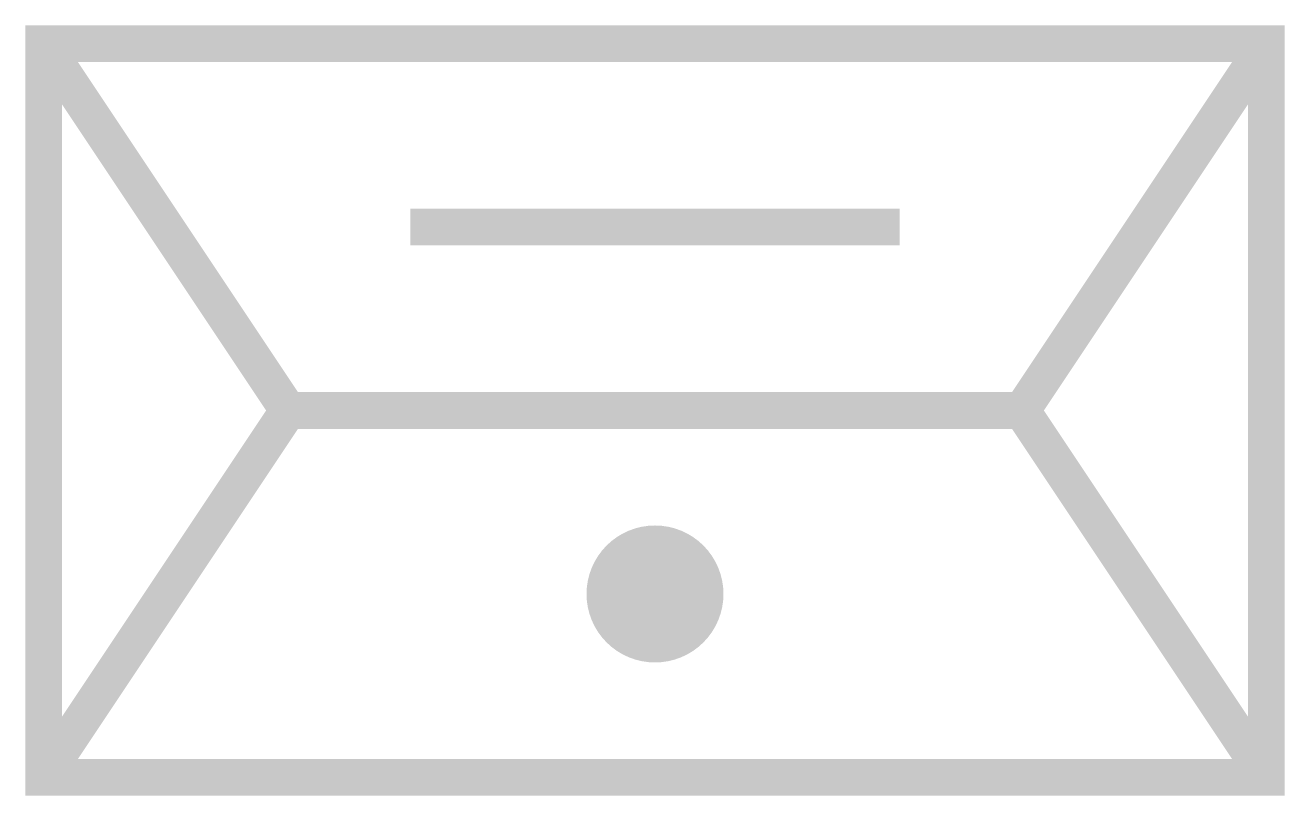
# Model space of a CAD drawing. Extents: x -5.2 to 5.2, y -3.1 to 3.1.
import ezdxf

# ---------------------------------------------------------------- set-up
doc = ezdxf.new("R2010")
doc.units = 0
doc.header["$LTSCALE"] = 5
doc.header["$MEASUREMENT"] = 0
doc.layers.get('0').update_dxf_attribs({"linetype": 'CONTINUOUS'})

msp = doc.modelspace()

# ---------------------------------------------------------------- linework, layer by layer
at = {"const_width": 0.3}
msp.add_lwpolyline([(-5, -3), (5, -3), (5, 3), (-5, 3)], close=True, dxfattribs=at)
for points in [[(-5, -3), (-3, 0), (-5, 3)], [(5, -3), (3, 0), (5, 3)], [(-2, 1.5), (2, 1.5)], [(-3, 0), (3, 0)]]:
    msp.add_lwpolyline(points, dxfattribs=at)
at = {"const_width": 0.56}
msp.add_lwpolyline([(-0.28, -1.5, 1), (0.28, -1.5, 1)], format="xyb", close=True, dxfattribs=at)

doc.saveas('drawing.dxf')
